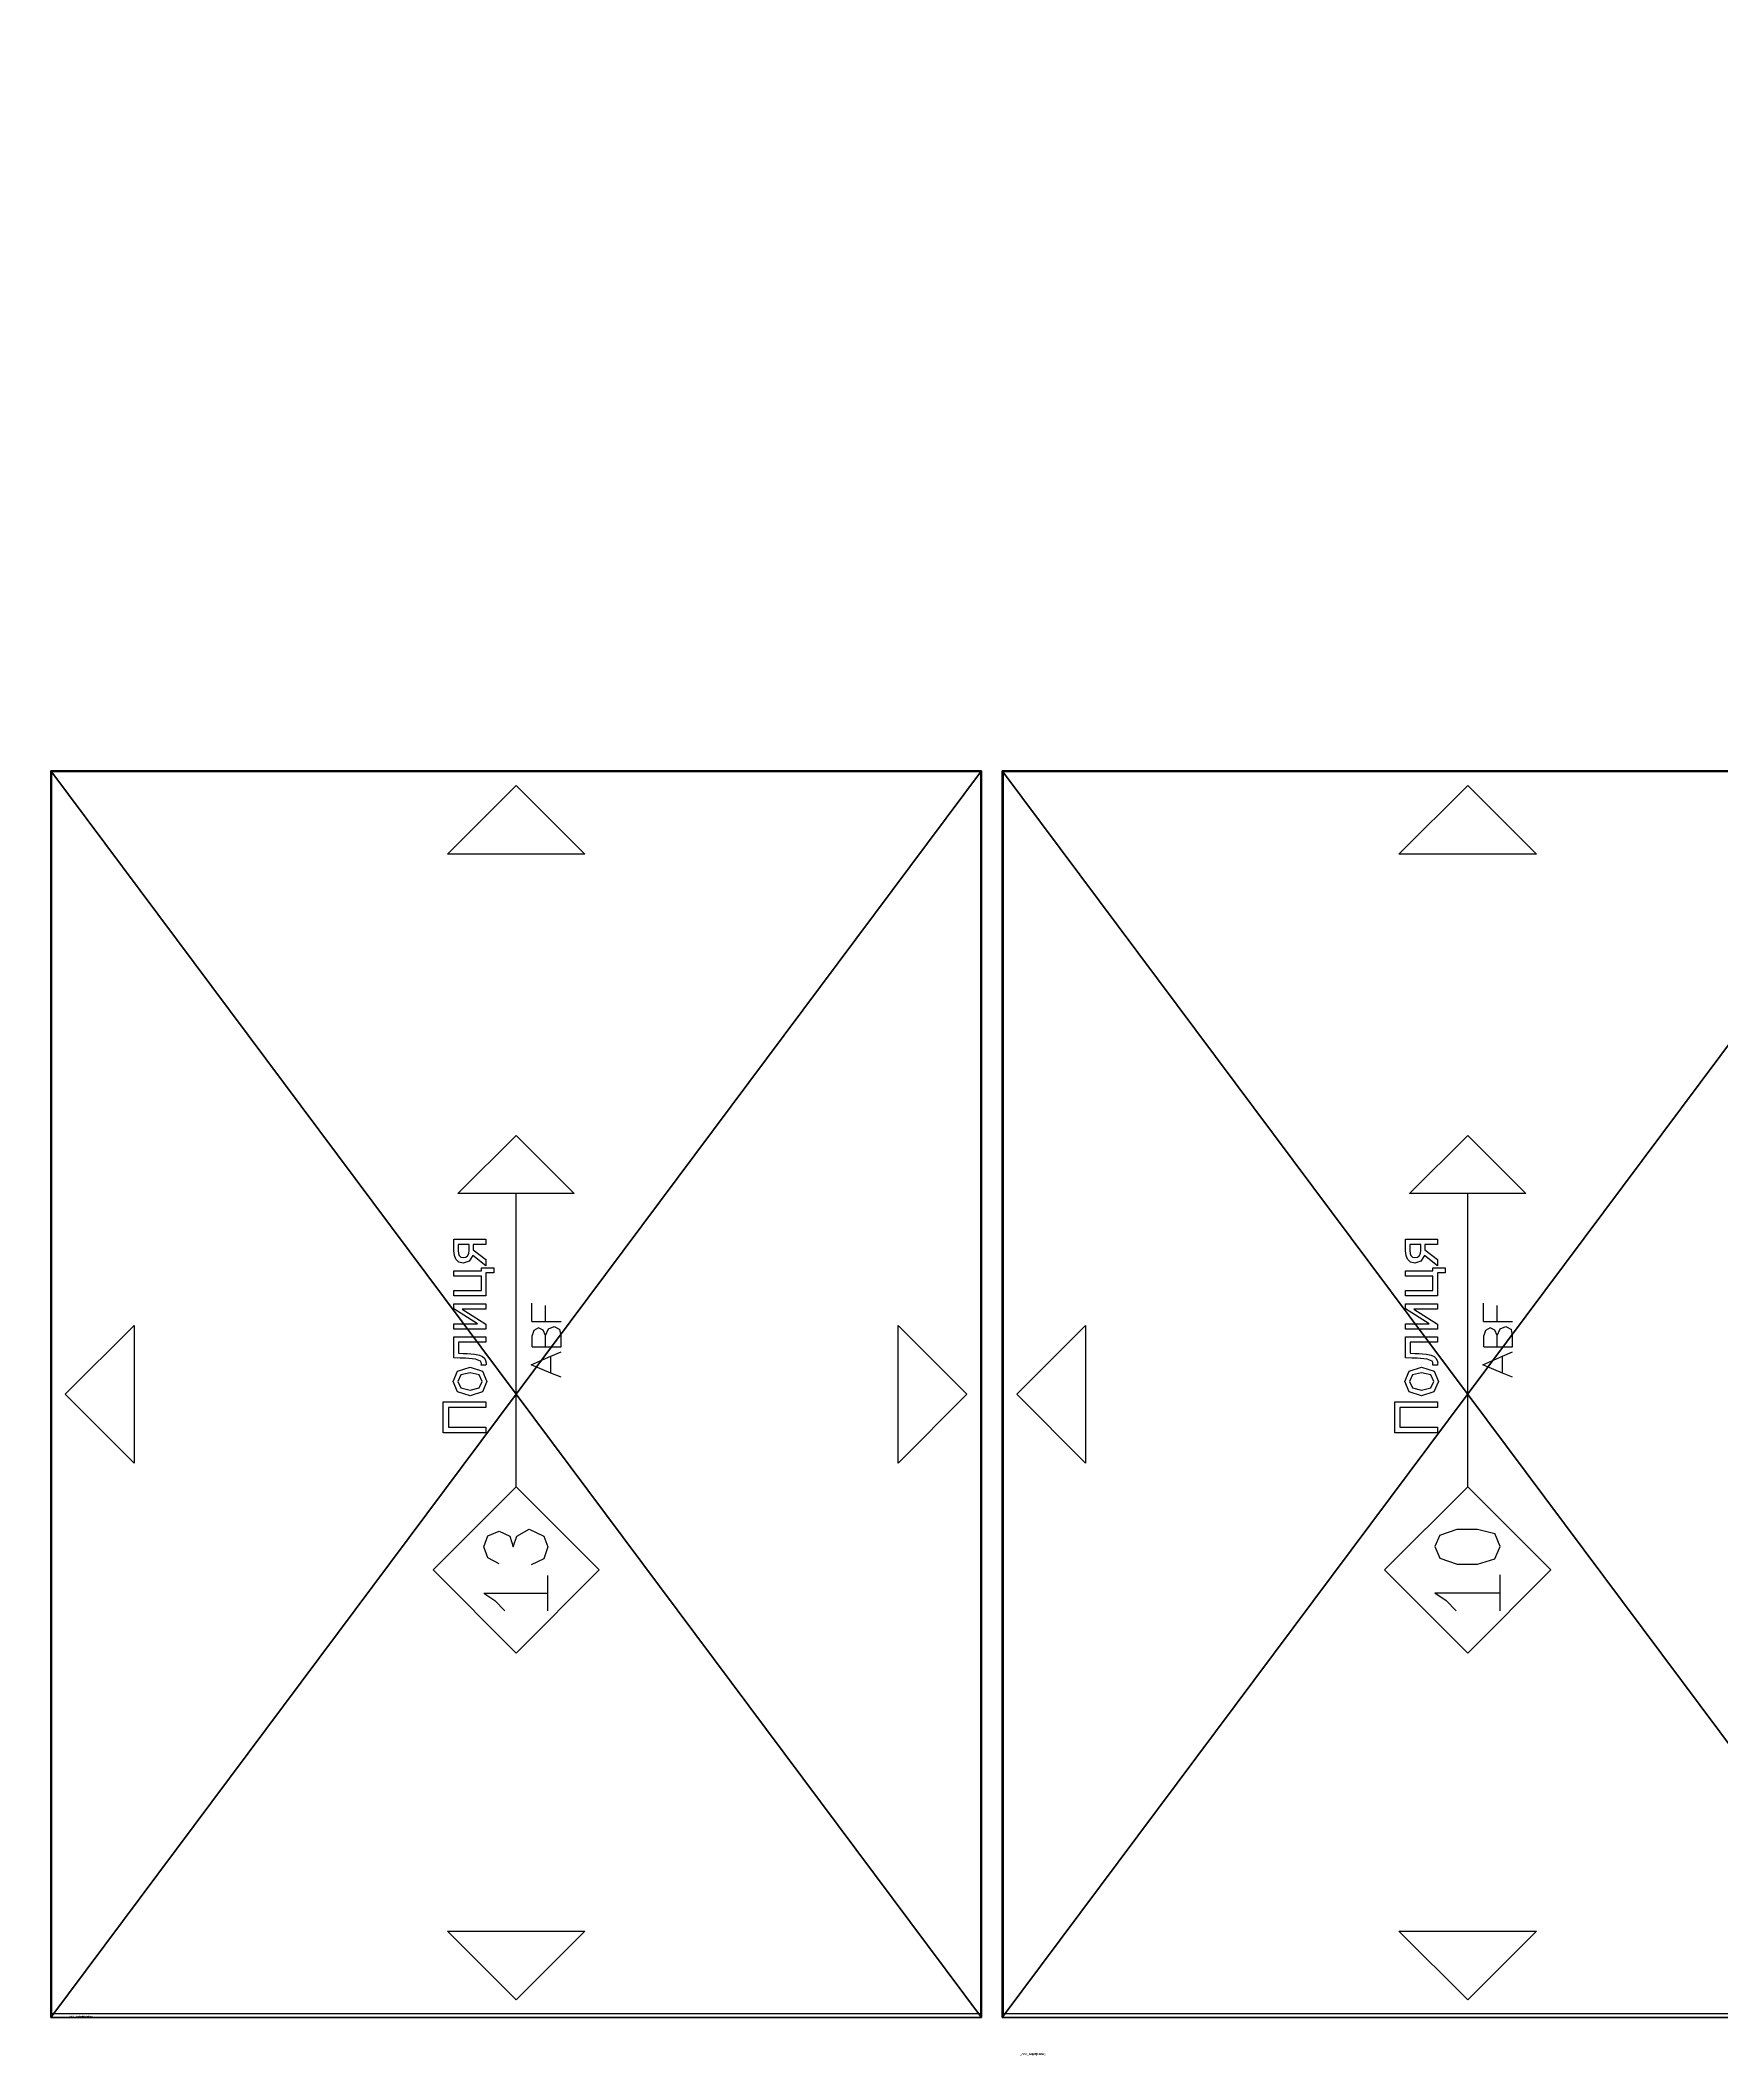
# Model space of a CAD drawing. Header units: millimetres. Extents: x -49559 to 16, y -2381 to 2097.
# Drawn here: x -8099 to -7290, y -18 to 952 of the extents above; entities that cross this region are included whole.
import ezdxf

# ---------------------------------------------------------------- set-up
doc = ezdxf.new("R2010")
doc.units = ezdxf.units.MM
doc.header["$LTSCALE"] = 25.4
doc.layers.get('0').update_dxf_attribs({"true_color": 0xffffff})
for name, color, linetype, true_color in [('ABF_cuttingLines', 134, 'Continuous', 0x009987), ('ABF_edgeBanding', 252, 'Continuous', 0x777799), ('ABF_Label', 36, 'Continuous', 0x664400)]:
    doc.layers.add(name, color=color, linetype=linetype, true_color=true_color)

# ---------------------------------------------------------------- blocks, each defined once
blk = doc.blocks.new('Group347#1')
at = {"layer": 'ABF_Label', "color": 0}
for p, q in [((-11.73, 9.21), (-11.73, 22.25)), ((-11.73, 22.25), (-2.26, 22.25)), ((-4, 20.71), (-10, 20.71)), ((-10, 20.71), (-10, 9.21)), ((-4, 9.21), (-4, 20.71)), ((-2.26, 22.25), (-2.26, 9.21)), ((0.76, 17.9), (3.94, 19.26)), ((3.94, 19.26), (7.11, 17.91)), ((11.06, 17.11), (11.12, 18.99)), ((11.12, 18.99), (17.57, 18.99)), ((17.57, 18.99), (17.57, 9.21)), ((19.95, 9.21), (19.95, 18.99)), ((19.95, 18.99), (21.58, 18.99)), ((21.58, 18.99), (21.58, 11.81)), ((21.58, 11.81), (26.13, 18.99)), ((26.13, 18.99), (27.67, 18.99)), ((27.67, 18.99), (27.67, 9.21)), ((30.06, 9.21), (30.06, 18.99)), ((30.06, 18.99), (31.7, 18.99)), ((31.7, 18.99), (31.7, 10.62)), ((36.07, 10.62), (36.07, 18.99)), ((36.07, 18.99), (37.72, 18.99)), ((37.72, 18.99), (37.72, 10.62)), ((41.28, 18.4), (42.39, 18.84)), ((42.39, 18.84), (43.88, 18.99)), ((43.88, 18.99), (47.4, 18.99)), ((47.4, 18.99), (47.4, 9.21)), ((-0.44, 14.09), (0.76, 17.9)), ((0.73, 10.32), (-0.44, 14.09)), ((1.95, 16.92), (1.26, 14.09)), ((1.26, 14.09), (1.95, 11.3)), ((3.94, 17.84), (1.95, 16.92)), ((5.91, 16.92), (3.94, 17.84)), ((5.9, 11.29), (6.6, 14.09)), ((6.6, 14.09), (5.91, 16.92)), ((7.11, 17.91), (8.3, 14.09)), ((8.3, 14.09), (7.11, 10.28)), ((10.07, 10.91), (10.71, 12.42)), ((10.71, 12.42), (11, 15.42)), ((11, 15.42), (11.06, 17.11)), ((12.27, 12.69), (11.95, 11.2)), ((12.45, 14.99), (12.27, 12.69)), ((12.5, 16.21), (12.45, 14.99)), ((12.56, 17.6), (12.5, 16.21)), ((15.92, 17.6), (12.56, 17.6)), ((15.92, 9.21), (15.92, 17.6)), ((26.04, 16.5), (21.44, 9.21)), ((26.04, 9.21), (26.04, 16.5)), ((39.3, 9.21), (42.45, 13.23)), ((40.1, 16.2), (40.42, 17.48)), ((40.67, 14.3), (40.1, 16.2)), ((40.42, 17.48), (41.28, 18.4)), ((42.45, 13.23), (40.67, 14.3)), ((44.12, 13.09), (41.22, 9.21)), ((41.95, 16.86), (41.79, 16.15)), ((41.79, 16.15), (41.9, 15.37)), ((41.9, 15.37), (42.3, 14.81)), ((42.43, 17.38), (41.95, 16.86)), ((42.3, 14.81), (43.05, 14.46)), ((43.07, 17.61), (42.43, 17.38)), ((43.05, 14.46), (44.02, 14.38)), ((43.96, 17.67), (43.07, 17.61)), ((45.75, 17.67), (43.96, 17.67)), ((44.02, 14.38), (45.75, 14.38)), ((45.75, 13.09), (44.12, 13.09)), ((45.75, 14.38), (45.75, 17.67)), ((45.75, 9.21), (45.75, 13.09)), ((-62.98, 6.56), (-66.14, 3.5)), ((-60.66, 10.06), (-62.98, 6.56)), ((-60.66, 10.06), (-60.66, -9.89)), ((-50.1, 8.56), (-51.87, 3.21)), ((-46.55, 10.06), (-50.1, 8.56)), ((-43.01, 8.56), (-46.55, 10.06)), ((-43.01, 8.56), (-41.25, 3.21)), ((-10, 9.21), (-11.73, 9.21)), ((-2.26, 9.21), (-4, 9.21)), ((3.94, 8.93), (0.73, 10.32)), ((1.95, 11.3), (3.94, 10.35)), ((3.94, 10.35), (5.9, 11.29)), ((7.11, 10.28), (3.94, 8.93)), ((8.93, 9.21), (8.93, 10.64)), ((8.93, 10.64), (9.02, 10.64)), ((9.24, 9.2), (8.93, 9.21)), ((9.02, 10.64), (9.14, 10.63)), ((9.14, 10.63), (9.3, 10.62)), ((9.6, 9.19), (9.24, 9.2)), ((9.3, 10.62), (9.71, 10.69)), ((10.37, 9.32), (9.6, 9.19)), ((9.71, 10.69), (10.07, 10.91)), ((11.01, 9.71), (10.37, 9.32)), ((11.53, 10.3), (11.01, 9.71)), ((11.95, 11.2), (11.53, 10.3)), ((17.57, 9.21), (15.92, 9.21)), ((21.44, 9.21), (19.95, 9.21)), ((27.67, 9.21), (26.04, 9.21)), ((37.16, 9.21), (30.06, 9.21)), ((31.7, 10.62), (36.07, 10.62)), ((37.16, 6.86), (37.16, 9.21)), ((38.69, 6.86), (37.16, 6.86)), ((37.72, 10.62), (38.69, 10.62)), ((38.69, 10.62), (38.69, 6.86)), ((41.22, 9.21), (39.3, 9.21)), ((47.4, 9.21), (45.75, 9.21)), ((-51.87, 3.21), (-51.87, -3.01)), ((-41.25, 3.21), (-41.25, -3.01)), ((-28.29, 0), (61.31, 0)), ((-51.87, -3.01), (-50.25, -8.26)), ((-41.25, -3.01), (-42.57, -8.25)), ((6.49, -10.57), (8.95, -4.58)), ((8.95, -4.58), (11.61, -10.57)), ((14.53, -4.88), (17.96, -4.88)), ((14.53, -4.88), (14.53, -8.98)), ((19.51, -5.38), (17.96, -4.88)), ((20.29, -6.84), (19.51, -5.38)), ((22.27, -4.79), (22.27, -8.97)), ((22.27, -4.79), (27.81, -4.79)), ((-66.14, -9.89), (-60.66, -9.89)), ((-60.66, -9.89), (-55.17, -9.89)), ((-50.25, -8.26), (-46.52, -9.89)), ((-46.52, -9.89), (-42.57, -8.25)), ((5.21, -13.72), (6.49, -10.57)), ((6.49, -10.57), (11.61, -10.57)), ((11.61, -10.57), (13.01, -13.72)), ((14.53, -8.98), (14.53, -13.72)), ((14.53, -8.98), (17.96, -8.98)), ((17.96, -8.98), (19.55, -8.25)), ((17.96, -8.98), (20.04, -9.9)), ((19.55, -8.25), (20.29, -6.84)), ((20.74, -11.59), (19.76, -13.36)), ((20.04, -9.9), (20.74, -11.59)), ((22.27, -8.97), (27.09, -8.97)), ((22.27, -8.97), (22.27, -13.72)), ((14.53, -13.72), (17.96, -13.72)), ((17.96, -13.72), (19.76, -13.36))]:
    blk.add_line(p, q, dxfattribs=at)
for points in [[(-28.29, 0, 0), (-53.69, -25.4, 0), (-79.09, 0, 0), (-53.69, 25.4, 0), (-28.29, 0, 0)], [(61.31, 17.78, 0), (79.09, 0, 0), (61.31, -17.78, 0), (61.31, 17.78, 0)]]:
    blk.add_polyline3d(points, close=True, dxfattribs=at)
blk = doc.blocks.new('Group465#1')
at = {"layer": 'ABF_cuttingLines', "color": 0}
blk.add_polyline3d([(-18.9, 617.6, 0), (-466.1, 617.6, 0), (-466.1, 20, 0), (-18.9, 20, 0), (-18.9, 617.6, 0)], close=True, dxfattribs=at)
blk = doc.blocks.new('Group466#1')
at = {"layer": 'ABF_edgeBanding', "color": 0}
for points in [[(-242.5, 610.98, 0), (-209.41, 577.9, 0), (-275.59, 577.9, 0), (-242.5, 610.98, 0)], [(-459.48, 318, 0), (-426.4, 351.09, 0), (-426.4, 284.91, 0), (-459.48, 318, 0)], [(-25.52, 318, 0), (-58.6, 284.91, 0), (-58.6, 351.09, 0), (-25.52, 318, 0)], [(-242.5, 26.62, 0), (-275.59, 59.7, 0), (-209.41, 59.7, 0), (-242.5, 26.62, 0)]]:
    blk.add_polyline3d(points, close=True, dxfattribs=at)
blk = doc.blocks.new('______#29')
at = {"color": 0}
for p, q in [((-466.5, 618), (-466.5, 18)), ((-18.5, 618), (-466.5, 618)), ((-18.5, 618, 18), (-466.5, 618, 18)), ((-466.5, 618, 18), (-466.5, 18, 18)), ((-466.5, 618, 18), (-466.5, 18, 18)), ((-466.5, 618), (-466.5, 618, 18)), ((-466.5, 618), (-466.5, 18)), ((-18.5, 618), (-466.5, 618)), ((-466.5, 618), (-466.5, 618, 18)), ((-18.5, 618, 18), (-466.5, 618, 18)), ((-466.5, 18, 18), (-18.5, 18, 18)), ((-466.5, 18), (-466.5, 18, 18)), ((-466.5, 18), (-18.5, 18)), ((-466.5, 18), (-18.5, 18)), ((-466.5, 18, 18), (-18.5, 18, 18)), ((-466.5, 18), (-466.5, 18, 18))]:
    blk.add_line(p, q, dxfattribs=at)
at = {"layer": 'ABF_cuttingLines', "color": 0}
ref = blk.add_blockref('Group465#1', (0, 0, 18), dxfattribs=at)
ref.add_attrib('Skp_GroupInstanceName', '_ABF_cuttingLines', (0, 0), dxfattribs={"layer": '0', "height": 1})
at = {"layer": 'ABF_edgeBanding', "color": 0}
ref = blk.add_blockref('Group466#1', (0, 0, 18), dxfattribs=at)
ref.add_attrib('Skp_GroupInstanceName', '_ABF_edgeBanding', (0, 0), dxfattribs={"layer": '0', "height": 1})
at = {"layer": 'ABF_Label', "color": 0}
ref = blk.add_blockref('Group347#1', (-242.5, 318, 18), dxfattribs=dict(at, xscale=1.574803149606299, yscale=1.574803149606299, rotation=90))
ref.add_attrib('Skp_GroupInstanceName', '_ABF_Label', (0, 0), dxfattribs={"layer": '0', "height": 1})
at = {"color": 0}
mesh = blk.add_polyface(dxfattribs=at)
corners = [(-18.5, 618), (-466.5, 18), (-466.5, 618), (-18.5, 18)]
mesh.append_faces([[corners[k] for k in face] for face in [(0, 1, 2), (1, 0, 3)]], dxfattribs={"vtx0": -1, "color": 0})
at = {"color": 7, "true_color": 0xffffff}
mesh = blk.add_polyface(dxfattribs=at)
corners = [(-18.5, 18, 18), (-466.5, 618, 18), (-466.5, 18, 18), (-18.5, 618, 18)]
mesh.append_faces([[corners[k] for k in face] for face in [(0, 1, 2), (1, 0, 3)]], dxfattribs={"vtx0": -1, "color": 7})
at = {"color": 0}
mesh = blk.add_polyface(dxfattribs=at)
corners = [(-466.5, 618, 18), (-466.5, 18), (-466.5, 18, 18), (-466.5, 618)]
mesh.append_faces([[corners[k] for k in face] for face in [(0, 1, 2), (1, 0, 3)]], dxfattribs={"vtx0": -1, "color": 0})
mesh = blk.add_polyface(dxfattribs=at)
corners = [(-466.5, 618, 18), (-18.5, 618), (-466.5, 618), (-18.5, 618, 18)]
mesh.append_faces([[corners[k] for k in face] for face in [(0, 1, 2), (1, 0, 3)]], dxfattribs={"vtx0": -1, "color": 0})
mesh = blk.add_polyface(dxfattribs=at)
corners = [(-18.5, 18, 18), (-466.5, 18), (-18.5, 18), (-466.5, 18, 18)]
mesh.append_faces([[corners[k] for k in face] for face in [(0, 1, 2), (1, 0, 3)]], dxfattribs={"vtx0": -1, "color": 0})
blk = doc.blocks.new('Group393#1')
at = {"layer": 'ABF_Label', "color": 0}
for p, q in [((-11.73, 9.21), (-11.73, 22.25)), ((-11.73, 22.25), (-2.26, 22.25)), ((-4, 20.71), (-10, 20.71)), ((-10, 20.71), (-10, 9.21)), ((-4, 9.21), (-4, 20.71)), ((-2.26, 22.25), (-2.26, 9.21)), ((0.76, 17.9), (3.94, 19.26)), ((3.94, 19.26), (7.11, 17.91)), ((11.06, 17.11), (11.12, 18.99)), ((11.12, 18.99), (17.57, 18.99)), ((17.57, 18.99), (17.57, 9.21)), ((19.95, 9.21), (19.95, 18.99)), ((19.95, 18.99), (21.58, 18.99)), ((21.58, 18.99), (21.58, 11.81)), ((21.58, 11.81), (26.13, 18.99)), ((26.13, 18.99), (27.67, 18.99)), ((27.67, 18.99), (27.67, 9.21)), ((30.06, 9.21), (30.06, 18.99)), ((30.06, 18.99), (31.7, 18.99)), ((31.7, 18.99), (31.7, 10.62)), ((36.07, 10.62), (36.07, 18.99)), ((36.07, 18.99), (37.72, 18.99)), ((37.72, 18.99), (37.72, 10.62)), ((41.28, 18.4), (42.39, 18.84)), ((42.39, 18.84), (43.88, 18.99)), ((43.88, 18.99), (47.4, 18.99)), ((47.4, 18.99), (47.4, 9.21)), ((-0.44, 14.09), (0.76, 17.9)), ((0.73, 10.32), (-0.44, 14.09)), ((1.95, 16.92), (1.26, 14.09)), ((1.26, 14.09), (1.95, 11.3)), ((3.94, 17.84), (1.95, 16.92)), ((5.91, 16.92), (3.94, 17.84)), ((5.9, 11.29), (6.6, 14.09)), ((6.6, 14.09), (5.91, 16.92)), ((7.11, 17.91), (8.3, 14.09)), ((8.3, 14.09), (7.11, 10.28)), ((10.07, 10.91), (10.71, 12.42)), ((10.71, 12.42), (11, 15.42)), ((11, 15.42), (11.06, 17.11)), ((12.27, 12.69), (11.95, 11.2)), ((12.45, 14.99), (12.27, 12.69)), ((12.5, 16.21), (12.45, 14.99)), ((12.56, 17.6), (12.5, 16.21)), ((15.92, 17.6), (12.56, 17.6)), ((15.92, 9.21), (15.92, 17.6)), ((26.04, 16.5), (21.44, 9.21)), ((26.04, 9.21), (26.04, 16.5)), ((39.3, 9.21), (42.45, 13.23)), ((40.1, 16.2), (40.42, 17.48)), ((40.67, 14.3), (40.1, 16.2)), ((40.42, 17.48), (41.28, 18.4)), ((42.45, 13.23), (40.67, 14.3)), ((44.12, 13.09), (41.22, 9.21)), ((41.95, 16.86), (41.79, 16.15)), ((41.79, 16.15), (41.9, 15.37)), ((41.9, 15.37), (42.3, 14.81)), ((42.43, 17.38), (41.95, 16.86)), ((42.3, 14.81), (43.05, 14.46)), ((43.07, 17.61), (42.43, 17.38)), ((43.05, 14.46), (44.02, 14.38)), ((43.96, 17.67), (43.07, 17.61)), ((45.75, 17.67), (43.96, 17.67)), ((44.02, 14.38), (45.75, 14.38)), ((45.75, 13.09), (44.12, 13.09)), ((45.75, 14.38), (45.75, 17.67)), ((45.75, 9.21), (45.75, 13.09)), ((-63.03, 6.46), (-66.14, 3.44)), ((-60.75, 9.9), (-63.03, 6.46)), ((-60.75, 9.9), (-60.75, -9.73)), ((-51.84, 5.19), (-50.02, 8.65)), ((-50.02, 8.65), (-46.65, 9.83)), ((-46.65, 9.83), (-43.21, 8.65)), ((-43.21, 8.65), (-41.8, 5.19)), ((-10, 9.21), (-11.73, 9.21)), ((-2.26, 9.21), (-4, 9.21)), ((3.94, 8.93), (0.73, 10.32)), ((1.95, 11.3), (3.94, 10.35)), ((3.94, 10.35), (5.9, 11.29)), ((7.11, 10.28), (3.94, 8.93)), ((8.93, 9.21), (8.93, 10.64)), ((8.93, 10.64), (9.02, 10.64)), ((9.24, 9.2), (8.93, 9.21)), ((9.02, 10.64), (9.14, 10.63)), ((9.14, 10.63), (9.3, 10.62)), ((9.6, 9.19), (9.24, 9.2)), ((9.3, 10.62), (9.71, 10.69)), ((10.37, 9.32), (9.6, 9.19)), ((9.71, 10.69), (10.07, 10.91)), ((11.01, 9.71), (10.37, 9.32)), ((11.53, 10.3), (11.01, 9.71)), ((11.95, 11.2), (11.53, 10.3)), ((17.57, 9.21), (15.92, 9.21)), ((21.44, 9.21), (19.95, 9.21)), ((27.67, 9.21), (26.04, 9.21)), ((37.16, 9.21), (30.06, 9.21)), ((31.7, 10.62), (36.07, 10.62)), ((37.16, 6.86), (37.16, 9.21)), ((38.69, 6.86), (37.16, 6.86)), ((37.72, 10.62), (38.69, 10.62)), ((38.69, 10.62), (38.69, 6.86)), ((41.22, 9.21), (39.3, 9.21)), ((47.4, 9.21), (45.75, 9.21)), ((-43.38, 1.95), (-46.65, 0.89)), ((-46.65, 0.89), (-43.38, -0.25)), ((-41.8, 5.19), (-43.38, 1.95)), ((-28.29, 0), (61.31, 0)), ((-50.29, -8.44), (-52.1, -4.63)), ((-43.38, -0.25), (-41.25, -4.03)), ((-41.25, -4.03), (-43.38, -8.44)), ((6.49, -10.57), (8.95, -4.58)), ((8.95, -4.58), (11.61, -10.57)), ((14.53, -4.88), (17.96, -4.88)), ((14.53, -4.88), (14.53, -8.98)), ((19.51, -5.38), (17.96, -4.88)), ((20.29, -6.84), (19.51, -5.38)), ((22.27, -4.79), (22.27, -8.97)), ((22.27, -4.79), (27.81, -4.79)), ((-66.14, -9.73), (-60.75, -9.73)), ((-60.75, -9.73), (-55.35, -9.73)), ((-46.65, -9.73), (-50.29, -8.44)), ((-43.38, -8.44), (-46.65, -9.73)), ((5.21, -13.72), (6.49, -10.57)), ((6.49, -10.57), (11.61, -10.57)), ((11.61, -10.57), (13.01, -13.72)), ((14.53, -8.98), (14.53, -13.72)), ((14.53, -8.98), (17.96, -8.98)), ((17.96, -8.98), (19.55, -8.25)), ((17.96, -8.98), (20.04, -9.9)), ((19.55, -8.25), (20.29, -6.84)), ((20.74, -11.59), (19.76, -13.36)), ((20.04, -9.9), (20.74, -11.59)), ((22.27, -8.97), (27.09, -8.97)), ((22.27, -8.97), (22.27, -13.72)), ((14.53, -13.72), (17.96, -13.72)), ((17.96, -13.72), (19.76, -13.36))]:
    blk.add_line(p, q, dxfattribs=at)
for points in [[(-28.29, 0, 0), (-53.69, -25.4, 0), (-79.09, 0, 0), (-53.69, 25.4, 0), (-28.29, 0, 0)], [(61.31, 17.78, 0), (79.09, 0, 0), (61.31, -17.78, 0), (61.31, 17.78, 0)]]:
    blk.add_polyline3d(points, close=True, dxfattribs=at)
blk = doc.blocks.new('Group467#1')
at = {"layer": 'ABF_cuttingLines', "color": 0}
blk.add_polyline3d([(-18.9, 617.6, 0), (-466.1, 617.6, 0), (-466.1, 20, 0), (-18.9, 20, 0), (-18.9, 617.6, 0)], close=True, dxfattribs=at)
blk = doc.blocks.new('Group468#1')
at = {"layer": 'ABF_edgeBanding', "color": 0}
for points in [[(-242.5, 610.98, 0), (-209.41, 577.9, 0), (-275.59, 577.9, 0), (-242.5, 610.98, 0)], [(-459.48, 318, 0), (-426.4, 351.09, 0), (-426.4, 284.91, 0), (-459.48, 318, 0)], [(-25.52, 318, 0), (-58.6, 284.91, 0), (-58.6, 351.09, 0), (-25.52, 318, 0)], [(-242.5, 26.62, 0), (-275.59, 59.7, 0), (-209.41, 59.7, 0), (-242.5, 26.62, 0)]]:
    blk.add_polyline3d(points, close=True, dxfattribs=at)
blk = doc.blocks.new('______#30')
at = {"color": 0}
for p, q in [((-466.5, 618), (-466.5, 18)), ((-18.5, 618), (-466.5, 618)), ((-18.5, 618, 18), (-466.5, 618, 18)), ((-466.5, 618, 18), (-466.5, 18, 18)), ((-466.5, 618, 18), (-466.5, 18, 18)), ((-466.5, 618), (-466.5, 618, 18)), ((-466.5, 618), (-466.5, 18)), ((-18.5, 618), (-466.5, 618)), ((-466.5, 618), (-466.5, 618, 18)), ((-18.5, 618, 18), (-466.5, 618, 18)), ((-18.5, 618), (-18.5, 618, 18)), ((-18.5, 18, 18), (-18.5, 618, 18)), ((-18.5, 18), (-18.5, 618)), ((-18.5, 18), (-18.5, 618)), ((-18.5, 18, 18), (-18.5, 618, 18)), ((-18.5, 618), (-18.5, 618, 18)), ((-466.5, 18, 18), (-18.5, 18, 18)), ((-466.5, 18), (-466.5, 18, 18)), ((-466.5, 18), (-18.5, 18)), ((-466.5, 18), (-18.5, 18)), ((-466.5, 18, 18), (-18.5, 18, 18)), ((-466.5, 18), (-466.5, 18, 18)), ((-18.5, 18), (-18.5, 18, 18)), ((-18.5, 18), (-18.5, 18, 18))]:
    blk.add_line(p, q, dxfattribs=at)
at = {"layer": 'ABF_cuttingLines', "color": 0}
ref = blk.add_blockref('Group467#1', (0, 0, 18), dxfattribs=at)
ref.add_attrib('Skp_GroupInstanceName', '_ABF_cuttingLines', (0, 0), dxfattribs={"layer": '0', "height": 1})
at = {"layer": 'ABF_edgeBanding', "color": 0}
ref = blk.add_blockref('Group468#1', (0, 0, 18), dxfattribs=at)
ref.add_attrib('Skp_GroupInstanceName', '_ABF_edgeBanding', (0, 0), dxfattribs={"layer": '0', "height": 1})
at = {"layer": 'ABF_Label', "color": 0}
ref = blk.add_blockref('Group393#1', (-242.5, 318, 18), dxfattribs=dict(at, xscale=1.574803149606299, yscale=1.574803149606299, rotation=90))
ref.add_attrib('Skp_GroupInstanceName', '_ABF_Label', (0, 0), dxfattribs={"layer": '0', "height": 1})
at = {"color": 0}
mesh = blk.add_polyface(dxfattribs=at)
corners = [(-18.5, 618), (-466.5, 18), (-466.5, 618), (-18.5, 18)]
mesh.append_faces([[corners[k] for k in face] for face in [(0, 1, 2), (1, 0, 3)]], dxfattribs={"vtx0": -1, "color": 0})
at = {"color": 7, "true_color": 0xffffff}
mesh = blk.add_polyface(dxfattribs=at)
corners = [(-18.5, 18, 18), (-466.5, 618, 18), (-466.5, 18, 18), (-18.5, 618, 18)]
mesh.append_faces([[corners[k] for k in face] for face in [(0, 1, 2), (1, 0, 3)]], dxfattribs={"vtx0": -1, "color": 7})
at = {"color": 0}
mesh = blk.add_polyface(dxfattribs=at)
corners = [(-466.5, 618, 18), (-466.5, 18), (-466.5, 18, 18), (-466.5, 618)]
mesh.append_faces([[corners[k] for k in face] for face in [(0, 1, 2), (1, 0, 3)]], dxfattribs={"vtx0": -1, "color": 0})
mesh = blk.add_polyface(dxfattribs=at)
corners = [(-466.5, 618, 18), (-18.5, 618), (-466.5, 618), (-18.5, 618, 18)]
mesh.append_faces([[corners[k] for k in face] for face in [(0, 1, 2), (1, 0, 3)]], dxfattribs={"vtx0": -1, "color": 0})
mesh = blk.add_polyface(dxfattribs=at)
corners = [(-18.5, 618), (-18.5, 18, 18), (-18.5, 18), (-18.5, 618, 18)]
mesh.append_faces([[corners[k] for k in face] for face in [(0, 1, 2), (1, 0, 3)]], dxfattribs={"vtx0": -1, "color": 0})
mesh = blk.add_polyface(dxfattribs=at)
corners = [(-18.5, 18, 18), (-466.5, 18), (-18.5, 18), (-466.5, 18, 18)]
mesh.append_faces([[corners[k] for k in face] for face in [(0, 1, 2), (1, 0, 3)]], dxfattribs={"vtx0": -1, "color": 0})
blk = doc.blocks.new('Group308#1')
at = {"layer": 'ABF_Label', "color": 0}
for p, q in [((-20.14, 6.86), (-20.14, 23.92)), ((-20.14, 23.92), (-15.58, 23.92)), ((-15.58, 22.67), (-18.6, 22.67)), ((-18.6, 22.67), (-18.6, 8.11)), ((-15.58, 23.92), (-15.58, 22.67)), ((-13.4, 10.29), (-13.4, 23.33)), ((-13.4, 23.33), (-11.67, 23.33)), ((-11.67, 23.33), (-11.67, 11.8)), ((-7.13, 11.8), (-7.13, 23.33)), ((-7.13, 23.33), (-5.4, 23.33)), ((-5.4, 23.33), (-5.4, 11.8)), ((-0.86, 11.8), (-0.86, 23.33)), ((-0.86, 23.33), (0.88, 23.33)), ((0.88, 23.33), (0.88, 10.29)), ((3.41, 22.8), (4.95, 23.35)), ((3.41, 20.95), (3.41, 22.8)), ((3.51, 20.95), (3.41, 20.95)), ((4.07, 21.31), (3.51, 20.95)), ((4.8, 21.68), (4.07, 21.31)), ((5.73, 21.98), (4.8, 21.68)), ((4.95, 23.35), (6.81, 23.6)), ((6.67, 22.09), (5.73, 21.98)), ((6.29, 18.09), (8.21, 18.65)), ((7.53, 22), (6.67, 22.09)), ((6.81, 23.6), (8.36, 23.42)), ((8.27, 21.69), (7.53, 22)), ((8.21, 18.65), (8.95, 20.28)), ((8.76, 21.12), (8.27, 21.69)), ((10.01, 18.57), (8.31, 17.53)), ((8.36, 23.42), (9.56, 22.87)), ((8.95, 20.28), (8.76, 21.12)), ((9.56, 22.87), (10.43, 21.85)), ((10.72, 20.46), (10.01, 18.57)), ((10.43, 21.85), (10.72, 20.46)), ((12.85, 22.67), (12.85, 23.92)), ((12.85, 23.92), (17.4, 23.92)), ((15.87, 22.67), (12.85, 22.67)), ((15.87, 8.11), (15.87, 22.67)), ((17.4, 23.92), (17.4, 6.86)), ((27.16, 16.72), (27.86, 23.33)), ((27.86, 23.33), (35.14, 23.33)), ((29.49, 21.83), (28.7, 16.09)), ((33.41, 21.83), (29.49, 21.83)), ((33.41, 11.83), (33.41, 21.83)), ((35.14, 23.33), (35.14, 11.83)), ((37.92, 10.29), (37.92, 20.07)), ((37.92, 20.07), (39.56, 20.07)), ((39.56, 20.07), (39.56, 16.12)), ((43.99, 16.12), (43.99, 20.07)), ((43.99, 20.07), (45.64, 20.07)), ((45.64, 20.07), (45.64, 10.29)), ((47.32, 15.18), (48.53, 18.99)), ((48.53, 18.99), (51.7, 20.35)), ((51.7, 18.93), (49.72, 18)), ((51.7, 20.35), (54.87, 18.99)), ((53.67, 18), (51.7, 18.93)), ((54.87, 18.99), (56.06, 15.18)), ((-62.24, 12.66), (-65.16, 8.26)), ((-62.24, 12.66), (-62.24, -12.45)), ((3.05, 10.83), (3.05, 12.67)), ((3.05, 12.67), (3.17, 12.67)), ((3.17, 12.67), (4.65, 11.9)), ((5.71, 16.63), (5.71, 18.09)), ((5.71, 18.09), (6.29, 18.09)), ((6.46, 16.63), (5.71, 16.63)), ((7.55, 16.53), (6.46, 16.63)), ((8.42, 16.17), (7.55, 16.53)), ((8.31, 17.53), (8.31, 17.41)), ((8.31, 17.41), (9.19, 17.14)), ((8.99, 15.45), (8.42, 16.17)), ((8.48, 12.26), (9.01, 13.11)), ((9.2, 14.29), (8.99, 15.45)), ((9.01, 13.11), (9.2, 14.29)), ((9.19, 17.14), (10.06, 16.57)), ((10.67, 12.54), (9.82, 11.23)), ((10.06, 16.57), (10.72, 15.6)), ((10.97, 14.16), (10.67, 12.54)), ((10.72, 15.6), (10.97, 14.16)), ((25.33, 11.83), (27.16, 16.72)), ((28.7, 16.09), (27, 11.83)), ((39.56, 16.12), (43.99, 16.12)), ((43.99, 14.7), (39.56, 14.7)), ((39.56, 14.7), (39.56, 10.29)), ((43.99, 10.29), (43.99, 14.7)), ((48.49, 11.41), (47.32, 15.18)), ((49.72, 18), (49.02, 15.18)), ((49.02, 15.18), (49.72, 12.39)), ((49.72, 12.39), (51.7, 11.44)), ((51.7, 11.44), (53.67, 12.37)), ((54.36, 15.18), (53.67, 18)), ((53.67, 12.37), (54.36, 15.18)), ((56.06, 15.18), (54.87, 11.36)), ((-65.16, 8.26), (-69.13, 4.4)), ((-15.58, 6.86), (-20.14, 6.86)), ((-18.6, 8.11), (-15.58, 8.11)), ((-15.58, 8.11), (-15.58, 6.86)), ((0.88, 10.29), (-13.4, 10.29)), ((-11.67, 11.8), (-7.13, 11.8)), ((-5.4, 11.8), (-0.86, 11.8)), ((4.67, 10.26), (3.05, 10.83)), ((4.65, 11.9), (6.51, 11.54)), ((6.61, 10.02), (4.67, 10.26)), ((6.51, 11.54), (7.58, 11.71)), ((8.44, 10.33), (6.61, 10.02)), ((7.58, 11.71), (8.48, 12.26)), ((9.82, 11.23), (8.44, 10.33)), ((12.85, 6.86), (12.85, 8.11)), ((12.85, 8.11), (15.87, 8.11)), ((17.4, 6.86), (12.85, 6.86)), ((24.62, 7.34), (24.62, 11.83)), ((24.62, 11.83), (25.33, 11.83)), ((26.27, 7.34), (24.62, 7.34)), ((34.73, 10.33), (26.27, 10.33)), ((26.27, 10.33), (26.27, 7.34)), ((27, 11.83), (33.41, 11.83)), ((34.73, 7.34), (34.73, 10.33)), ((36.37, 7.34), (34.73, 7.34)), ((35.14, 11.83), (36.37, 11.83)), ((36.37, 11.83), (36.37, 7.34)), ((39.56, 10.29), (37.92, 10.29)), ((45.64, 10.29), (43.99, 10.29)), ((51.7, 10.02), (48.49, 11.41)), ((54.87, 11.36), (51.7, 10.02)), ((-36.83, 0), (69.85, 0)), ((6.49, -10.57), (8.95, -4.58)), ((8.95, -4.58), (11.61, -10.57)), ((14.53, -4.88), (17.96, -4.88)), ((14.53, -4.88), (14.53, -8.98)), ((19.51, -5.38), (17.96, -4.88)), ((20.29, -6.84), (19.51, -5.38)), ((22.27, -4.79), (22.27, -8.97)), ((22.27, -4.79), (27.81, -4.79)), ((5.21, -13.72), (6.49, -10.57)), ((6.49, -10.57), (11.61, -10.57)), ((11.61, -10.57), (13.01, -13.72)), ((14.53, -8.98), (14.53, -13.72)), ((14.53, -8.98), (17.96, -8.98)), ((17.96, -8.98), (19.55, -8.25)), ((17.96, -8.98), (20.04, -9.9)), ((19.55, -8.25), (20.29, -6.84)), ((20.74, -11.59), (19.76, -13.36)), ((20.04, -9.9), (20.74, -11.59)), ((22.27, -8.97), (27.09, -8.97)), ((22.27, -8.97), (22.27, -13.72)), ((-69.13, -12.45), (-62.24, -12.45)), ((-62.24, -12.45), (-55.33, -12.45)), ((14.53, -13.72), (17.96, -13.72)), ((17.96, -13.72), (19.76, -13.36))]:
    blk.add_line(p, q, dxfattribs=at)
for points in [[(-36.83, 0, 0), (-62.23, -25.4, 0), (-87.63, 0, 0), (-62.23, 25.4, 0), (-36.83, 0, 0)], [(69.85, 17.78, 0), (87.63, 0, 0), (69.85, -17.78, 0), (69.85, 17.78, 0)]]:
    blk.add_polyline3d(points, close=True, dxfattribs=at)
blk = doc.blocks.new('Group469#1')
at = {"layer": 'ABF_cuttingLines', "color": 0}
blk.add_polyline3d([(-617.6, 0.4, 0), (-20, 0.4, 0), (-20, 951.6, 0), (-617.6, 951.6, 0), (-617.6, 0.4, 0)], close=True, dxfattribs=at)
blk = doc.blocks.new('Group470#1')
at = {"layer": 'ABF_edgeBanding', "color": 0}
for points in [[(-318, 943.73, 0), (-278.66, 904.39, 0), (-357.34, 904.39, 0), (-318, 943.73, 0)], [(-609.73, 476, 0), (-570.39, 515.34, 0), (-570.39, 436.66, 0), (-609.73, 476, 0)], [(-27.87, 476, 0), (-67.21, 436.66, 0), (-67.21, 515.34, 0), (-27.87, 476, 0)], [(-318, 8.27, 0), (-357.34, 47.61, 0), (-278.66, 47.61, 0), (-318, 8.27, 0)]]:
    blk.add_polyline3d(points, close=True, dxfattribs=at)
blk = doc.blocks.new('___#8')
at = {"layer": 'ABF_cuttingLines', "color": 0}
ref = blk.add_blockref('Group469#1', (0, 0, 18), dxfattribs=at)
ref.add_attrib('Skp_GroupInstanceName', '_ABF_cuttingLines', (0, 0), dxfattribs={"layer": '0', "height": 1})
at = {"layer": 'ABF_edgeBanding', "color": 0}
ref = blk.add_blockref('Group470#1', (0, 0, 18), dxfattribs=at)
ref.add_attrib('Skp_GroupInstanceName', '_ABF_edgeBanding', (0, 0), dxfattribs={"layer": '0', "height": 1})
at = {"layer": 'ABF_Label', "color": 0}
ref = blk.add_blockref('Group308#1', (-318, 476, 18), dxfattribs=dict(at, xscale=1.574803149606299, yscale=1.574803149606299, rotation=90))
ref.add_attrib('Skp_GroupInstanceName', '_ABF_Label', (0, 0), dxfattribs={"layer": '0', "height": 1})
blk = doc.blocks.new('_48501___EGGER_W_1000_ST9___2800207018__THICKNESS_18')
at = {"color": 0}
for name, p in [('___#8', (-8086, 0)), ('______#30', (-7627.5, -18)), ('______#29', (-7169.5, -18))]:
    blk.add_blockref(name, p, dxfattribs=at)

msp = doc.modelspace()

# ---------------------------------------------------------------- block references
at = {"color": 0}
msp.add_blockref('_48501___EGGER_W_1000_ST9___2800207018__THICKNESS_18', (0, 0), dxfattribs=at)

doc.saveas('drawing.dxf')
